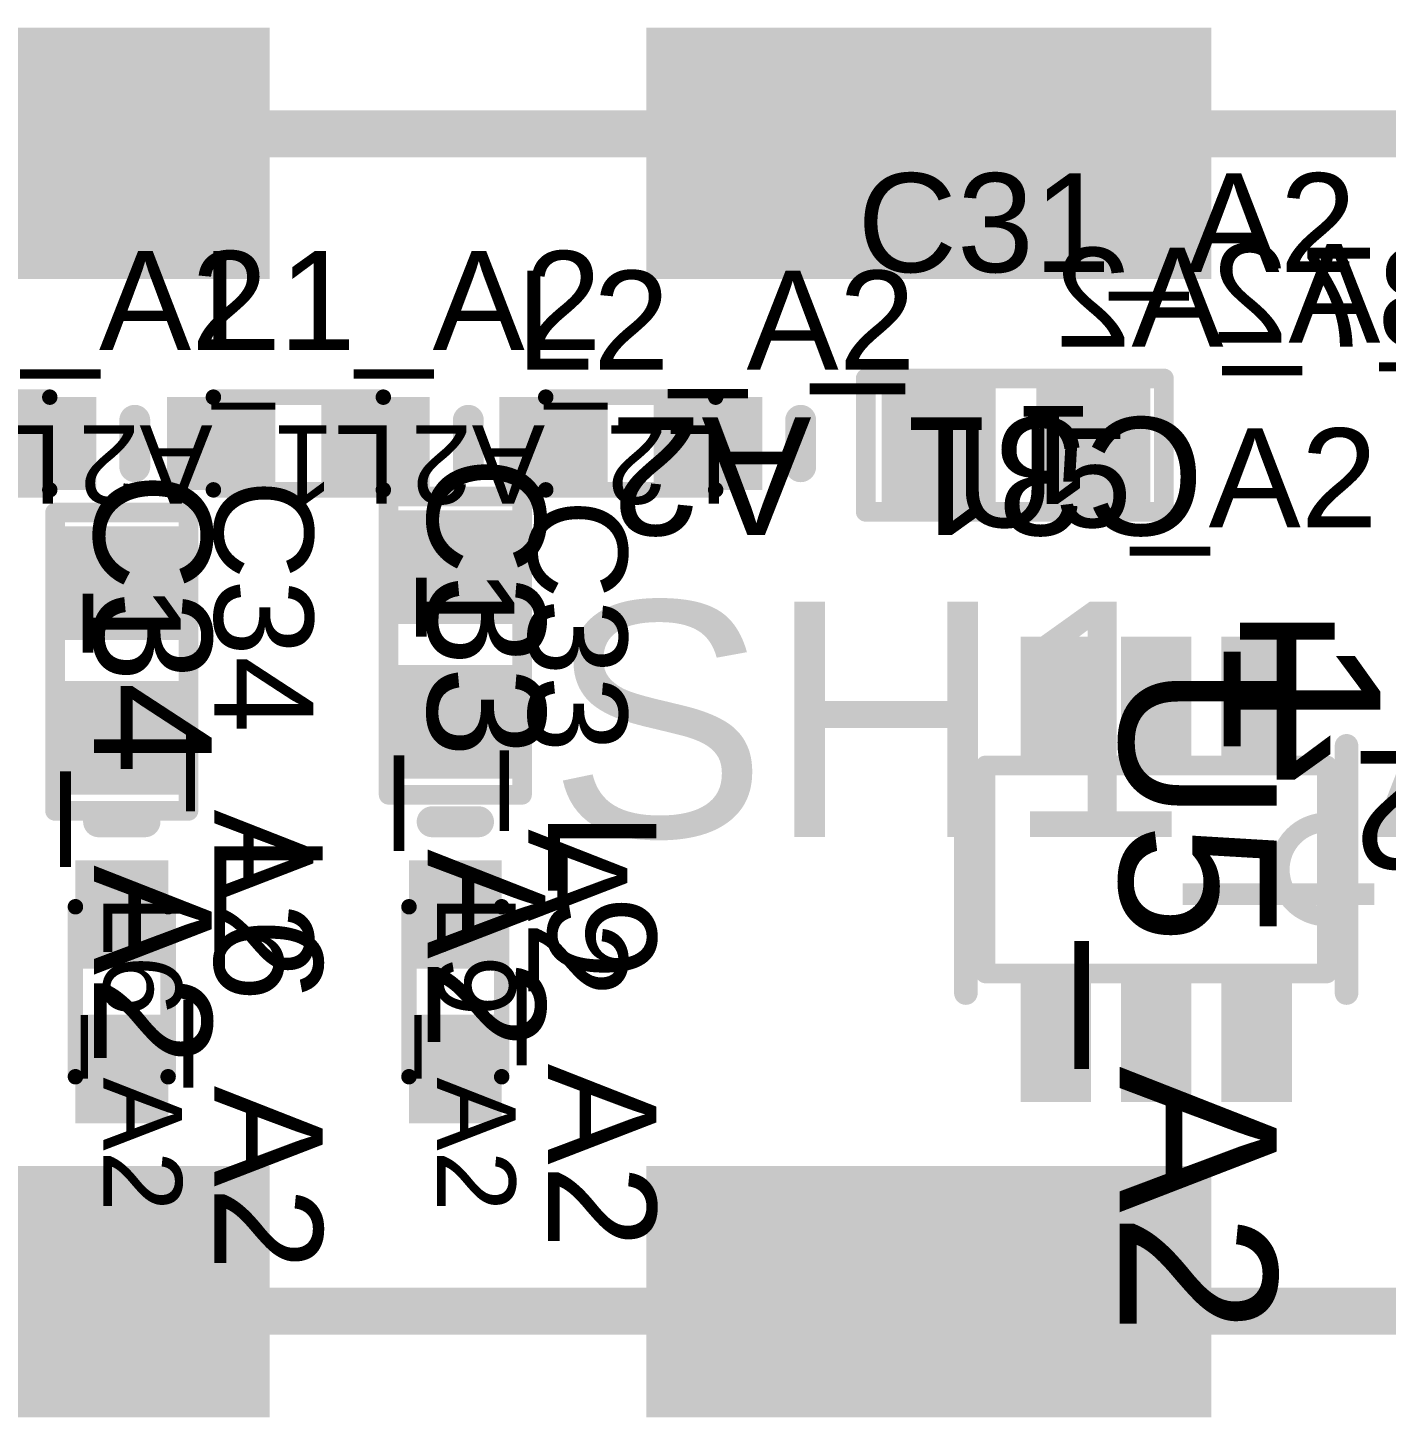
# Model space of a CAD drawing. Header units: inches. Extents: x -0.3 to 12.2, y -3.2 to 4.4.
# Drawn here: x 0.6379 to 0.984, y 2.558 to 2.912 of the extents above; entities that cross this region are included whole.
import ezdxf

# ---------------------------------------------------------------- set-up
doc = ezdxf.new("R2010")
doc.units = ezdxf.units.IN
doc.header["$MEASUREMENT"] = 0
for name, color, linetype in [('Board Layer Stack Bottom Overlay', 54, 'Continuous'), ('FAB', 56, 'Continuous'), ('Top Assembly', 6, 'Continuous'), ('Top Overlay', 2, 'Continuous'), ('Top Paste', 8, 'Continuous'), ('Top Solder', 216, 'Continuous'), ('TOP_L1', 1, 'Continuous')]:
    doc.layers.add(name, color=color, linetype=linetype)
doc.styles.add('Arial', font='', dxfattribs={"height": 0.2})
doc.styles.get('Arial').set_extended_font_data('Arial')

# ---------------------------------------------------------------- blocks, each defined once
blk = doc.blocks.new('RF_S__23')
at = {"layer": 'Top Paste'}
for points in [[(-0.17, 0.175), (-0.17, 0.115), (-0.31, 0.115), (-0.31, 0.175)], [(0.07, 0.175), (0.07, 0.115), (-0.07, 0.115), (-0.07, 0.175)], [(-0.31, -0.175), (-0.31, -0.115), (-0.17, -0.115), (-0.17, -0.175)], [(-0.07, -0.175), (-0.07, -0.115), (0.07, -0.115), (0.07, -0.175)]]:
    blk.add_hatch(color=8, dxfattribs=at).paths.add_polyline_path(points)
at = {"layer": 'Top Solder'}
for points in [[(-0.168, 0.177), (-0.168, 0.113), (-0.312, 0.113), (-0.312, 0.177)], [(0.072, 0.177), (0.072, 0.113), (-0.072, 0.113), (-0.072, 0.177)], [(-0.312, -0.177), (-0.312, -0.113), (-0.168, -0.113), (-0.168, -0.177)], [(-0.072, -0.177), (-0.072, -0.113), (0.072, -0.113), (0.072, -0.177)]]:
    blk.add_hatch(color=216, dxfattribs=at).paths.add_polyline_path(points)
at = {"layer": 'TOP_L1'}
for points in [[(-0.17, 0.175), (-0.17, 0.115), (-0.31, 0.115), (-0.31, 0.175)], [(0.07, 0.175), (0.07, 0.115), (-0.07, 0.115), (-0.07, 0.175)], [(-0.31, -0.175), (-0.31, -0.115), (-0.17, -0.115), (-0.17, -0.175)], [(-0.07, -0.175), (-0.07, -0.115), (0.07, -0.115), (0.07, -0.175)]]:
    blk.add_hatch(color=1, dxfattribs=at).paths.add_polyline_path(points)
at = {"layer": 'Top Assembly'}
for points in [[(-0.5, 0.15, 0.012, 0.012, 0), (0.5, 0.15, 0.012, 0.012, 0)], [(-0.5, -0.15, 0.012, 0.012, 0), (0.5, -0.15, 0.012, 0.012, 0)]]:
    blk.add_lwpolyline(points, format="xyseb", dxfattribs=at)
at = {"layer": 'Top Assembly', "style": 'Arial'}
blk.add_text('SH1_A2', height=0.06, rotation=360, dxfattribs=at).set_placement((-0.09707, -0.02918))
blk = doc.blocks.new('0402_A_191')
at = {"layer": 'Top Paste'}
for points in [[(-0.0315, -0.00984), (-0.0315, 0.00984), (-0.00787, 0.00984), (-0.00787, -0.00984)], [(0.00787, -0.00984), (0.00787, 0.00984), (0.0315, 0.00984), (0.0315, -0.00984)]]:
    blk.add_hatch(color=8, dxfattribs=at).paths.add_polyline_path(points)
at = {"layer": 'Top Solder'}
for points in [[(-0.0335, -0.01184), (-0.0335, 0.01184), (-0.00587, 0.01184), (-0.00587, -0.01184)], [(0.00587, -0.01184), (0.00587, 0.01184), (0.0335, 0.01184), (0.0335, -0.01184)]]:
    blk.add_hatch(color=216, dxfattribs=at).paths.add_polyline_path(points)
at = {"layer": 'TOP_L1'}
for points in [[(-0.0315, -0.00984), (-0.0315, 0.00984), (-0.00787, 0.00984), (-0.00787, -0.00984)], [(0.00787, -0.00984), (0.00787, 0.00984), (0.0315, 0.00984), (0.0315, -0.00984)]]:
    blk.add_hatch(color=1, dxfattribs=at).paths.add_polyline_path(points)
at = {"layer": 'Top Assembly'}
for points in [[(0.02165, 0.01181, 0.00394, 0.00394, 0), (-0.02165, 0.01181, 0.00394, 0.00394, 0)], [(-0.02165, -0.01181, 0.00394, 0.00394, 0), (-0.02165, 0.01181, 0.00394, 0.00394, 0)], [(0.02165, -0.01181, 0.00394, 0.00394, 0), (0.02165, 0.01181, 0.00394, 0.00394, 0)], [(0.02165, -0.01181, 0.00394, 0.00394, 0), (-0.02165, -0.01181, 0.00394, 0.00394, 0)]]:
    blk.add_lwpolyline(points, format="xyseb", dxfattribs=at)
for points in [[(-0.02264, 0.01181, 0.00197, 0.00197, 1), (-0.02067, 0.01181, 0.00197, 0.00197, 1)], [(-0.02264, 0.01181, 0.00197, 0.00197, 1), (-0.02067, 0.01181, 0.00197, 0.00197, 1)], [(0.02067, 0.01181, 0.00197, 0.00197, 1), (0.02264, 0.01181, 0.00197, 0.00197, 1)], [(0.02067, 0.01181, 0.00197, 0.00197, 1), (0.02264, 0.01181, 0.00197, 0.00197, 1)], [(-0.02264, -0.01181, 0.00197, 0.00197, 1), (-0.02067, -0.01181, 0.00197, 0.00197, 1)], [(-0.02264, -0.01181, 0.00197, 0.00197, 1), (-0.02067, -0.01181, 0.00197, 0.00197, 1)], [(0.02067, -0.01181, 0.00197, 0.00197, 1), (0.02264, -0.01181, 0.00197, 0.00197, 1)], [(0.02067, -0.01181, 0.00197, 0.00197, 1), (0.02264, -0.01181, 0.00197, 0.00197, 1)]]:
    blk.add_lwpolyline(points, format="xyseb", close=True, dxfattribs=at)
at = {"layer": 'Top Overlay'}
blk.add_lwpolyline([(-0.04331, -0.00591, 0.00787, 0.00787, 0), (-0.04331, 0.00591, 0.00787, 0.00787, 0)], format="xyseb", dxfattribs=at)
for points in [[(-0.04528, 0.00591, 0.00394, 0.00394, 1), (-0.04134, 0.00591, 0.00394, 0.00394, 1)], [(-0.04528, -0.00591, 0.00394, 0.00394, 1), (-0.04134, -0.00591, 0.00394, 0.00394, 1)]]:
    blk.add_lwpolyline(points, format="xyseb", close=True, dxfattribs=at)
at = {"layer": 'Top Assembly', "style": 'Arial'}
blk.add_text('L6_A2', height=0.02, dxfattribs=at).set_placement((-0.02476, -0.00466))
blk = doc.blocks.new('0402_A_195')
at = {"layer": 'Top Paste'}
for points in [[(-0.0315, -0.00984), (-0.0315, 0.00984), (-0.00787, 0.00984), (-0.00787, -0.00984)], [(0.00787, -0.00984), (0.00787, 0.00984), (0.0315, 0.00984), (0.0315, -0.00984)]]:
    blk.add_hatch(color=8, dxfattribs=at).paths.add_polyline_path(points)
at = {"layer": 'Top Solder'}
for points in [[(-0.0335, -0.01184), (-0.0335, 0.01184), (-0.00587, 0.01184), (-0.00587, -0.01184)], [(0.00587, -0.01184), (0.00587, 0.01184), (0.0335, 0.01184), (0.0335, -0.01184)]]:
    blk.add_hatch(color=216, dxfattribs=at).paths.add_polyline_path(points)
at = {"layer": 'TOP_L1'}
for points in [[(-0.0315, -0.00984), (-0.0315, 0.00984), (-0.00787, 0.00984), (-0.00787, -0.00984)], [(0.00787, -0.00984), (0.00787, 0.00984), (0.0315, 0.00984), (0.0315, -0.00984)]]:
    blk.add_hatch(color=1, dxfattribs=at).paths.add_polyline_path(points)
at = {"layer": 'Top Assembly'}
for points in [[(0.02165, 0.01181, 0.00394, 0.00394, 0), (-0.02165, 0.01181, 0.00394, 0.00394, 0)], [(-0.02165, -0.01181, 0.00394, 0.00394, 0), (-0.02165, 0.01181, 0.00394, 0.00394, 0)], [(0.02165, -0.01181, 0.00394, 0.00394, 0), (0.02165, 0.01181, 0.00394, 0.00394, 0)], [(0.02165, -0.01181, 0.00394, 0.00394, 0), (-0.02165, -0.01181, 0.00394, 0.00394, 0)]]:
    blk.add_lwpolyline(points, format="xyseb", dxfattribs=at)
for points in [[(-0.02264, 0.01181, 0.00197, 0.00197, 1), (-0.02067, 0.01181, 0.00197, 0.00197, 1)], [(-0.02264, 0.01181, 0.00197, 0.00197, 1), (-0.02067, 0.01181, 0.00197, 0.00197, 1)], [(0.02067, 0.01181, 0.00197, 0.00197, 1), (0.02264, 0.01181, 0.00197, 0.00197, 1)], [(0.02067, 0.01181, 0.00197, 0.00197, 1), (0.02264, 0.01181, 0.00197, 0.00197, 1)], [(-0.02264, -0.01181, 0.00197, 0.00197, 1), (-0.02067, -0.01181, 0.00197, 0.00197, 1)], [(-0.02264, -0.01181, 0.00197, 0.00197, 1), (-0.02067, -0.01181, 0.00197, 0.00197, 1)], [(0.02067, -0.01181, 0.00197, 0.00197, 1), (0.02264, -0.01181, 0.00197, 0.00197, 1)], [(0.02067, -0.01181, 0.00197, 0.00197, 1), (0.02264, -0.01181, 0.00197, 0.00197, 1)]]:
    blk.add_lwpolyline(points, format="xyseb", close=True, dxfattribs=at)
at = {"layer": 'Top Overlay'}
blk.add_lwpolyline([(-0.04331, -0.00591, 0.00787, 0.00787, 0), (-0.04331, 0.00591, 0.00787, 0.00787, 0)], format="xyseb", dxfattribs=at)
for points in [[(-0.04528, 0.00591, 0.00394, 0.00394, 1), (-0.04134, 0.00591, 0.00394, 0.00394, 1)], [(-0.04528, -0.00591, 0.00394, 0.00394, 1), (-0.04134, -0.00591, 0.00394, 0.00394, 1)]]:
    blk.add_lwpolyline(points, format="xyseb", close=True, dxfattribs=at)
at = {"layer": 'Top Assembly', "style": 'Arial'}
blk.add_text('L9_A2', height=0.02, dxfattribs=at).set_placement((-0.02476, -0.00466))
blk = doc.blocks.new('0402_A_216')
at = {"layer": 'Top Paste'}
for points in [[(-0.0315, -0.00984), (-0.0315, 0.00984), (-0.00787, 0.00984), (-0.00787, -0.00984)], [(0.00787, -0.00984), (0.00787, 0.00984), (0.0315, 0.00984), (0.0315, -0.00984)]]:
    blk.add_hatch(color=8, dxfattribs=at).paths.add_polyline_path(points)
at = {"layer": 'Top Solder'}
for points in [[(-0.0335, -0.01184), (-0.0335, 0.01184), (-0.00587, 0.01184), (-0.00587, -0.01184)], [(0.00587, -0.01184), (0.00587, 0.01184), (0.0335, 0.01184), (0.0335, -0.01184)]]:
    blk.add_hatch(color=216, dxfattribs=at).paths.add_polyline_path(points)
at = {"layer": 'TOP_L1'}
for points in [[(-0.0315, -0.00984), (-0.0315, 0.00984), (-0.00787, 0.00984), (-0.00787, -0.00984)], [(0.00787, -0.00984), (0.00787, 0.00984), (0.0315, 0.00984), (0.0315, -0.00984)]]:
    blk.add_hatch(color=1, dxfattribs=at).paths.add_polyline_path(points)
at = {"layer": 'Top Assembly'}
for points in [[(0.02165, 0.01181, 0.00394, 0.00394, 0), (-0.02165, 0.01181, 0.00394, 0.00394, 0)], [(-0.02165, 0.01181, 0.00394, 0.00394, 0), (-0.02165, -0.01181, 0.00394, 0.00394, 0)], [(0.02165, 0.01181, 0.00394, 0.00394, 0), (0.02165, -0.01181, 0.00394, 0.00394, 0)], [(0.02165, -0.01181, 0.00394, 0.00394, 0), (-0.02165, -0.01181, 0.00394, 0.00394, 0)]]:
    blk.add_lwpolyline(points, format="xyseb", dxfattribs=at)
for points in [[(-0.02264, 0.01181, 0.00197, 0.00197, 1), (-0.02067, 0.01181, 0.00197, 0.00197, 1)], [(-0.02264, 0.01181, 0.00197, 0.00197, 1), (-0.02067, 0.01181, 0.00197, 0.00197, 1)], [(0.02067, 0.01181, 0.00197, 0.00197, 1), (0.02264, 0.01181, 0.00197, 0.00197, 1)], [(0.02067, 0.01181, 0.00197, 0.00197, 1), (0.02264, 0.01181, 0.00197, 0.00197, 1)], [(-0.02264, -0.01181, 0.00197, 0.00197, 1), (-0.02067, -0.01181, 0.00197, 0.00197, 1)], [(-0.02264, -0.01181, 0.00197, 0.00197, 1), (-0.02067, -0.01181, 0.00197, 0.00197, 1)], [(0.02067, -0.01181, 0.00197, 0.00197, 1), (0.02264, -0.01181, 0.00197, 0.00197, 1)], [(0.02067, -0.01181, 0.00197, 0.00197, 1), (0.02264, -0.01181, 0.00197, 0.00197, 1)]]:
    blk.add_lwpolyline(points, format="xyseb", close=True, dxfattribs=at)
at = {"layer": 'Top Overlay'}
blk.add_lwpolyline([(-0.04331, 0.00591, 0.00787, 0.00787, 0), (-0.04331, -0.00591, 0.00787, 0.00787, 0)], format="xyseb", dxfattribs=at)
for points in [[(-0.04528, 0.00591, 0.00394, 0.00394, 1), (-0.04134, 0.00591, 0.00394, 0.00394, 1)], [(-0.04528, -0.00591, 0.00394, 0.00394, 1), (-0.04134, -0.00591, 0.00394, 0.00394, 1)]]:
    blk.add_lwpolyline(points, format="xyseb", close=True, dxfattribs=at)
at = {"layer": 'Top Assembly', "style": 'Arial'}
blk.add_text('L3_A2', height=0.02, dxfattribs=at).set_placement((-0.02476, -0.00466))
blk = doc.blocks.new('0402_A_219')
at = {"layer": 'Top Paste'}
for points in [[(-0.0315, -0.00984), (-0.0315, 0.00984), (-0.00787, 0.00984), (-0.00787, -0.00984)], [(0.00787, -0.00984), (0.00787, 0.00984), (0.0315, 0.00984), (0.0315, -0.00984)]]:
    blk.add_hatch(color=8, dxfattribs=at).paths.add_polyline_path(points)
at = {"layer": 'Top Solder'}
for points in [[(-0.0335, -0.01184), (-0.0335, 0.01184), (-0.00587, 0.01184), (-0.00587, -0.01184)], [(0.00587, -0.01184), (0.00587, 0.01184), (0.0335, 0.01184), (0.0335, -0.01184)]]:
    blk.add_hatch(color=216, dxfattribs=at).paths.add_polyline_path(points)
at = {"layer": 'TOP_L1'}
for points in [[(-0.0315, -0.00984), (-0.0315, 0.00984), (-0.00787, 0.00984), (-0.00787, -0.00984)], [(0.00787, -0.00984), (0.00787, 0.00984), (0.0315, 0.00984), (0.0315, -0.00984)]]:
    blk.add_hatch(color=1, dxfattribs=at).paths.add_polyline_path(points)
at = {"layer": 'Top Assembly'}
for points in [[(0.02165, 0.01181, 0.00394, 0.00394, 0), (-0.02165, 0.01181, 0.00394, 0.00394, 0)], [(-0.02165, 0.01181, 0.00394, 0.00394, 0), (-0.02165, -0.01181, 0.00394, 0.00394, 0)], [(0.02165, 0.01181, 0.00394, 0.00394, 0), (0.02165, -0.01181, 0.00394, 0.00394, 0)], [(0.02165, -0.01181, 0.00394, 0.00394, 0), (-0.02165, -0.01181, 0.00394, 0.00394, 0)]]:
    blk.add_lwpolyline(points, format="xyseb", dxfattribs=at)
for points in [[(-0.02264, 0.01181, 0.00197, 0.00197, 1), (-0.02067, 0.01181, 0.00197, 0.00197, 1)], [(-0.02264, 0.01181, 0.00197, 0.00197, 1), (-0.02067, 0.01181, 0.00197, 0.00197, 1)], [(0.02067, 0.01181, 0.00197, 0.00197, 1), (0.02264, 0.01181, 0.00197, 0.00197, 1)], [(0.02067, 0.01181, 0.00197, 0.00197, 1), (0.02264, 0.01181, 0.00197, 0.00197, 1)], [(-0.02264, -0.01181, 0.00197, 0.00197, 1), (-0.02067, -0.01181, 0.00197, 0.00197, 1)], [(-0.02264, -0.01181, 0.00197, 0.00197, 1), (-0.02067, -0.01181, 0.00197, 0.00197, 1)], [(0.02067, -0.01181, 0.00197, 0.00197, 1), (0.02264, -0.01181, 0.00197, 0.00197, 1)], [(0.02067, -0.01181, 0.00197, 0.00197, 1), (0.02264, -0.01181, 0.00197, 0.00197, 1)]]:
    blk.add_lwpolyline(points, format="xyseb", close=True, dxfattribs=at)
at = {"layer": 'Top Overlay'}
blk.add_lwpolyline([(-0.04331, 0.00591, 0.00787, 0.00787, 0), (-0.04331, -0.00591, 0.00787, 0.00787, 0)], format="xyseb", dxfattribs=at)
for points in [[(-0.04528, 0.00591, 0.00394, 0.00394, 1), (-0.04134, 0.00591, 0.00394, 0.00394, 1)], [(-0.04528, -0.00591, 0.00394, 0.00394, 1), (-0.04134, -0.00591, 0.00394, 0.00394, 1)]]:
    blk.add_lwpolyline(points, format="xyseb", close=True, dxfattribs=at)
at = {"layer": 'Top Assembly', "style": 'Arial'}
blk.add_text('L2_A2', height=0.02, dxfattribs=at).set_placement((-0.02476, -0.00465))
blk = doc.blocks.new('0402_A_222')
at = {"layer": 'Top Paste'}
for points in [[(-0.0315, -0.00984), (-0.0315, 0.00984), (-0.00787, 0.00984), (-0.00787, -0.00984)], [(0.00787, -0.00984), (0.00787, 0.00984), (0.0315, 0.00984), (0.0315, -0.00984)]]:
    blk.add_hatch(color=8, dxfattribs=at).paths.add_polyline_path(points)
at = {"layer": 'Top Solder'}
for points in [[(-0.0335, -0.01184), (-0.0335, 0.01184), (-0.00587, 0.01184), (-0.00587, -0.01184)], [(0.00587, -0.01184), (0.00587, 0.01184), (0.0335, 0.01184), (0.0335, -0.01184)]]:
    blk.add_hatch(color=216, dxfattribs=at).paths.add_polyline_path(points)
at = {"layer": 'TOP_L1'}
for points in [[(-0.0315, -0.00984), (-0.0315, 0.00984), (-0.00787, 0.00984), (-0.00787, -0.00984)], [(0.00787, -0.00984), (0.00787, 0.00984), (0.0315, 0.00984), (0.0315, -0.00984)]]:
    blk.add_hatch(color=1, dxfattribs=at).paths.add_polyline_path(points)
at = {"layer": 'Top Assembly'}
for points in [[(0.02165, 0.01181, 0.00394, 0.00394, 0), (-0.02165, 0.01181, 0.00394, 0.00394, 0)], [(-0.02165, 0.01181, 0.00394, 0.00394, 0), (-0.02165, -0.01181, 0.00394, 0.00394, 0)], [(0.02165, 0.01181, 0.00394, 0.00394, 0), (0.02165, -0.01181, 0.00394, 0.00394, 0)], [(0.02165, -0.01181, 0.00394, 0.00394, 0), (-0.02165, -0.01181, 0.00394, 0.00394, 0)]]:
    blk.add_lwpolyline(points, format="xyseb", dxfattribs=at)
for points in [[(-0.02264, 0.01181, 0.00197, 0.00197, 1), (-0.02067, 0.01181, 0.00197, 0.00197, 1)], [(-0.02264, 0.01181, 0.00197, 0.00197, 1), (-0.02067, 0.01181, 0.00197, 0.00197, 1)], [(0.02067, 0.01181, 0.00197, 0.00197, 1), (0.02264, 0.01181, 0.00197, 0.00197, 1)], [(0.02067, 0.01181, 0.00197, 0.00197, 1), (0.02264, 0.01181, 0.00197, 0.00197, 1)], [(-0.02264, -0.01181, 0.00197, 0.00197, 1), (-0.02067, -0.01181, 0.00197, 0.00197, 1)], [(-0.02264, -0.01181, 0.00197, 0.00197, 1), (-0.02067, -0.01181, 0.00197, 0.00197, 1)], [(0.02067, -0.01181, 0.00197, 0.00197, 1), (0.02264, -0.01181, 0.00197, 0.00197, 1)], [(0.02067, -0.01181, 0.00197, 0.00197, 1), (0.02264, -0.01181, 0.00197, 0.00197, 1)]]:
    blk.add_lwpolyline(points, format="xyseb", close=True, dxfattribs=at)
at = {"layer": 'Top Overlay'}
blk.add_lwpolyline([(-0.04331, 0.00591, 0.00787, 0.00787, 0), (-0.04331, -0.00591, 0.00787, 0.00787, 0)], format="xyseb", dxfattribs=at)
for points in [[(-0.04528, 0.00591, 0.00394, 0.00394, 1), (-0.04134, 0.00591, 0.00394, 0.00394, 1)], [(-0.04528, -0.00591, 0.00394, 0.00394, 1), (-0.04134, -0.00591, 0.00394, 0.00394, 1)]]:
    blk.add_lwpolyline(points, format="xyseb", close=True, dxfattribs=at)
at = {"layer": 'Top Assembly', "style": 'Arial'}
blk.add_text('L1_A2', height=0.02, dxfattribs=at).set_placement((-0.02476, -0.00466))
blk = doc.blocks.new('SOT_2815_115_NXP_225')
at = {"layer": 'Top Paste'}
for points in [[(-0.05728, 0.03257), (-0.0265, 0.03257), (-0.0265, 0.01861), (-0.05728, 0.01861)], [(0.0265, 0.03257), (0.05728, 0.03257), (0.05728, 0.01861), (0.0265, 0.01861)], [(-0.05728, 0.00698), (-0.0265, 0.00698), (-0.0265, -0.00698), (-0.05728, -0.00698)], [(0.0265, 0.00698), (0.05728, 0.00698), (0.05728, -0.00698), (0.0265, -0.00698)], [(-0.05728, -0.01861), (-0.0265, -0.01861), (-0.0265, -0.03257), (-0.05728, -0.03257)], [(0.0265, -0.01861), (0.05728, -0.01861), (0.05728, -0.03257), (0.0265, -0.03257)]]:
    blk.add_hatch(color=8, dxfattribs=at).paths.add_polyline_path(points)
at = {"layer": 'Top Solder'}
for points in [[(-0.05928, 0.03457), (-0.0245, 0.03457), (-0.0245, 0.01661), (-0.05928, 0.01661)], [(0.0245, 0.03457), (0.05928, 0.03457), (0.05928, 0.01661), (0.0245, 0.01661)], [(-0.05928, 0.00898), (-0.0245, 0.00898), (-0.0245, -0.00898), (-0.05928, -0.00898)], [(0.0245, 0.00898), (0.05928, 0.00898), (0.05928, -0.00898), (0.0245, -0.00898)], [(-0.05928, -0.01661), (-0.0245, -0.01661), (-0.0245, -0.03457), (-0.05928, -0.03457)], [(0.0245, -0.01661), (0.05928, -0.01661), (0.05928, -0.03457), (0.0245, -0.03457)]]:
    blk.add_hatch(color=216, dxfattribs=at).paths.add_polyline_path(points)
at = {"layer": 'TOP_L1'}
for points in [[(-0.05728, 0.03257), (-0.0265, 0.03257), (-0.0265, 0.01861), (-0.05728, 0.01861)], [(0.0265, 0.03257), (0.05728, 0.03257), (0.05728, 0.01861), (0.0265, 0.01861)], [(-0.05728, 0.00698), (-0.0265, 0.00698), (-0.0265, -0.00698), (-0.05728, -0.00698)], [(0.0265, 0.00698), (0.05728, 0.00698), (0.05728, -0.00698), (0.0265, -0.00698)], [(-0.05728, -0.01861), (-0.0265, -0.01861), (-0.0265, -0.03257), (-0.05728, -0.03257)], [(0.0265, -0.01861), (0.05728, -0.01861), (0.05728, -0.03257), (0.0265, -0.03257)]]:
    blk.add_hatch(color=1, dxfattribs=at).paths.add_polyline_path(points)
at = {"layer": 'Top Assembly'}
for points in [[(0.0265, 0.0435, 0.005, 0.005, 0), (-0.0265, 0.0435, 0.005, 0.005, 0)], [(-0.0265, -0.0435, 0.005, 0.005, 0), (-0.0265, 0.0435, 0.005, 0.005, 0)], [(0.012, 0.0435, 0.005, 0.005, -1), (-0.012, 0.0435, 0.005, 0.005, 0)], [(0.0265, -0.0435, 0.005, 0.005, 0), (0.0265, 0.0435, 0.005, 0.005, 0)], [(-0.0265, 0.03159, 0.005, 0.005, 0), (-0.0435, 0.03159, 0.005, 0.005, 0)], [(-0.0435, 0.01959, 0.005, 0.005, 0), (-0.0435, 0.03159, 0.005, 0.005, 0)], [(-0.0265, 0.01959, 0.005, 0.005, 0), (-0.0265, 0.03159, 0.005, 0.005, 0)], [(0.0265, 0.01959, 0.005, 0.005, 0), (0.0265, 0.03159, 0.005, 0.005, 0)], [(0.0435, 0.03159, 0.005, 0.005, 0), (0.0265, 0.03159, 0.005, 0.005, 0)], [(0.0435, 0.01959, 0.005, 0.005, 0), (0.0435, 0.03159, 0.005, 0.005, 0)], [(-0.0265, 0.01959, 0.005, 0.005, 0), (-0.0435, 0.01959, 0.005, 0.005, 0)], [(0.0435, 0.01959, 0.005, 0.005, 0), (0.0265, 0.01959, 0.005, 0.005, 0)], [(-0.0265, 0.006, 0.005, 0.005, 0), (-0.0435, 0.006, 0.005, 0.005, 0)], [(-0.0435, -0.006, 0.005, 0.005, 0), (-0.0435, 0.006, 0.005, 0.005, 0)], [(-0.0265, -0.006, 0.005, 0.005, 0), (-0.0265, 0.006, 0.005, 0.005, 0)], [(0.0265, -0.006, 0.005, 0.005, 0), (0.0265, 0.006, 0.005, 0.005, 0)], [(0.0435, 0.006, 0.005, 0.005, 0), (0.0265, 0.006, 0.005, 0.005, 0)], [(0.0435, -0.006, 0.005, 0.005, 0), (0.0435, 0.006, 0.005, 0.005, 0)], [(-0.0265, -0.006, 0.005, 0.005, 0), (-0.0435, -0.006, 0.005, 0.005, 0)], [(0.0435, -0.006, 0.005, 0.005, 0), (0.0265, -0.006, 0.005, 0.005, 0)], [(-0.0265, -0.01959, 0.005, 0.005, 0), (-0.0435, -0.01959, 0.005, 0.005, 0)], [(-0.0435, -0.03159, 0.005, 0.005, 0), (-0.0435, -0.01959, 0.005, 0.005, 0)], [(-0.0265, -0.03159, 0.005, 0.005, 0), (-0.0265, -0.01959, 0.005, 0.005, 0)], [(0.0265, -0.03159, 0.005, 0.005, 0), (0.0265, -0.01959, 0.005, 0.005, 0)], [(0.0435, -0.01959, 0.005, 0.005, 0), (0.0265, -0.01959, 0.005, 0.005, 0)], [(0.0435, -0.03159, 0.005, 0.005, 0), (0.0435, -0.01959, 0.005, 0.005, 0)], [(-0.0265, -0.03159, 0.005, 0.005, 0), (-0.0435, -0.03159, 0.005, 0.005, 0)], [(0.0435, -0.03159, 0.005, 0.005, 0), (0.0265, -0.03159, 0.005, 0.005, 0)], [(0.0265, -0.0435, 0.005, 0.005, 0), (-0.0265, -0.0435, 0.005, 0.005, 0)]]:
    blk.add_lwpolyline(points, format="xyseb", dxfattribs=at)
for points in [[(-0.02775, 0.0435, 0.0025, 0.0025, 1), (-0.02525, 0.0435, 0.0025, 0.0025, 1)], [(-0.02775, 0.0435, 0.0025, 0.0025, 1), (-0.02525, 0.0435, 0.0025, 0.0025, 1)], [(-0.01325, 0.0435, 0.0025, 0.0025, 1), (-0.01075, 0.0435, 0.0025, 0.0025, 1)], [(0.01075, 0.0435, 0.0025, 0.0025, 1), (0.01325, 0.0435, 0.0025, 0.0025, 1)], [(0.02525, 0.0435, 0.0025, 0.0025, 1), (0.02775, 0.0435, 0.0025, 0.0025, 1)], [(0.02525, 0.0435, 0.0025, 0.0025, 1), (0.02775, 0.0435, 0.0025, 0.0025, 1)], [(-0.04475, 0.03159, 0.0025, 0.0025, 1), (-0.04225, 0.03159, 0.0025, 0.0025, 1)], [(-0.04475, 0.03159, 0.0025, 0.0025, 1), (-0.04225, 0.03159, 0.0025, 0.0025, 1)], [(-0.02775, 0.03159, 0.0025, 0.0025, 1), (-0.02525, 0.03159, 0.0025, 0.0025, 1)], [(-0.02775, 0.03159, 0.0025, 0.0025, 1), (-0.02525, 0.03159, 0.0025, 0.0025, 1)], [(0.02525, 0.03159, 0.0025, 0.0025, 1), (0.02775, 0.03159, 0.0025, 0.0025, 1)], [(0.02525, 0.03159, 0.0025, 0.0025, 1), (0.02775, 0.03159, 0.0025, 0.0025, 1)], [(0.04225, 0.03159, 0.0025, 0.0025, 1), (0.04475, 0.03159, 0.0025, 0.0025, 1)], [(0.04225, 0.03159, 0.0025, 0.0025, 1), (0.04475, 0.03159, 0.0025, 0.0025, 1)], [(-0.04475, 0.01959, 0.0025, 0.0025, 1), (-0.04225, 0.01959, 0.0025, 0.0025, 1)], [(-0.04475, 0.01959, 0.0025, 0.0025, 1), (-0.04225, 0.01959, 0.0025, 0.0025, 1)], [(-0.02775, 0.01959, 0.0025, 0.0025, 1), (-0.02525, 0.01959, 0.0025, 0.0025, 1)], [(-0.02775, 0.01959, 0.0025, 0.0025, 1), (-0.02525, 0.01959, 0.0025, 0.0025, 1)], [(0.02525, 0.01959, 0.0025, 0.0025, 1), (0.02775, 0.01959, 0.0025, 0.0025, 1)], [(0.02525, 0.01959, 0.0025, 0.0025, 1), (0.02775, 0.01959, 0.0025, 0.0025, 1)], [(0.04225, 0.01959, 0.0025, 0.0025, 1), (0.04475, 0.01959, 0.0025, 0.0025, 1)], [(0.04225, 0.01959, 0.0025, 0.0025, 1), (0.04475, 0.01959, 0.0025, 0.0025, 1)], [(-0.04475, 0.006, 0.0025, 0.0025, 1), (-0.04225, 0.006, 0.0025, 0.0025, 1)], [(-0.04475, 0.006, 0.0025, 0.0025, 1), (-0.04225, 0.006, 0.0025, 0.0025, 1)], [(-0.02775, 0.006, 0.0025, 0.0025, 1), (-0.02525, 0.006, 0.0025, 0.0025, 1)], [(-0.02775, 0.006, 0.0025, 0.0025, 1), (-0.02525, 0.006, 0.0025, 0.0025, 1)], [(0.02525, 0.006, 0.0025, 0.0025, 1), (0.02775, 0.006, 0.0025, 0.0025, 1)], [(0.02525, 0.006, 0.0025, 0.0025, 1), (0.02775, 0.006, 0.0025, 0.0025, 1)], [(0.04225, 0.006, 0.0025, 0.0025, 1), (0.04475, 0.006, 0.0025, 0.0025, 1)], [(0.04225, 0.006, 0.0025, 0.0025, 1), (0.04475, 0.006, 0.0025, 0.0025, 1)], [(-0.04475, -0.006, 0.0025, 0.0025, 1), (-0.04225, -0.006, 0.0025, 0.0025, 1)], [(-0.04475, -0.006, 0.0025, 0.0025, 1), (-0.04225, -0.006, 0.0025, 0.0025, 1)], [(-0.02775, -0.006, 0.0025, 0.0025, 1), (-0.02525, -0.006, 0.0025, 0.0025, 1)], [(-0.02775, -0.006, 0.0025, 0.0025, 1), (-0.02525, -0.006, 0.0025, 0.0025, 1)], [(0.02525, -0.006, 0.0025, 0.0025, 1), (0.02775, -0.006, 0.0025, 0.0025, 1)], [(0.02525, -0.006, 0.0025, 0.0025, 1), (0.02775, -0.006, 0.0025, 0.0025, 1)], [(0.04225, -0.006, 0.0025, 0.0025, 1), (0.04475, -0.006, 0.0025, 0.0025, 1)], [(0.04225, -0.006, 0.0025, 0.0025, 1), (0.04475, -0.006, 0.0025, 0.0025, 1)], [(-0.04475, -0.01959, 0.0025, 0.0025, 1), (-0.04225, -0.01959, 0.0025, 0.0025, 1)], [(-0.04475, -0.01959, 0.0025, 0.0025, 1), (-0.04225, -0.01959, 0.0025, 0.0025, 1)], [(-0.02775, -0.01959, 0.0025, 0.0025, 1), (-0.02525, -0.01959, 0.0025, 0.0025, 1)], [(-0.02775, -0.01959, 0.0025, 0.0025, 1), (-0.02525, -0.01959, 0.0025, 0.0025, 1)], [(0.02525, -0.01959, 0.0025, 0.0025, 1), (0.02775, -0.01959, 0.0025, 0.0025, 1)], [(0.02525, -0.01959, 0.0025, 0.0025, 1), (0.02775, -0.01959, 0.0025, 0.0025, 1)], [(0.04225, -0.01959, 0.0025, 0.0025, 1), (0.04475, -0.01959, 0.0025, 0.0025, 1)], [(0.04225, -0.01959, 0.0025, 0.0025, 1), (0.04475, -0.01959, 0.0025, 0.0025, 1)], [(-0.04475, -0.03159, 0.0025, 0.0025, 1), (-0.04225, -0.03159, 0.0025, 0.0025, 1)], [(-0.04475, -0.03159, 0.0025, 0.0025, 1), (-0.04225, -0.03159, 0.0025, 0.0025, 1)], [(-0.02775, -0.03159, 0.0025, 0.0025, 1), (-0.02525, -0.03159, 0.0025, 0.0025, 1)], [(-0.02775, -0.03159, 0.0025, 0.0025, 1), (-0.02525, -0.03159, 0.0025, 0.0025, 1)], [(0.02525, -0.03159, 0.0025, 0.0025, 1), (0.02775, -0.03159, 0.0025, 0.0025, 1)], [(0.02525, -0.03159, 0.0025, 0.0025, 1), (0.02775, -0.03159, 0.0025, 0.0025, 1)], [(0.04225, -0.03159, 0.0025, 0.0025, 1), (0.04475, -0.03159, 0.0025, 0.0025, 1)], [(0.04225, -0.03159, 0.0025, 0.0025, 1), (0.04475, -0.03159, 0.0025, 0.0025, 1)], [(-0.02775, -0.0435, 0.0025, 0.0025, 1), (-0.02525, -0.0435, 0.0025, 0.0025, 1)], [(-0.02775, -0.0435, 0.0025, 0.0025, 1), (-0.02525, -0.0435, 0.0025, 0.0025, 1)], [(0.02525, -0.0435, 0.0025, 0.0025, 1), (0.02775, -0.0435, 0.0025, 0.0025, 1)], [(0.02525, -0.0435, 0.0025, 0.0025, 1), (0.02775, -0.0435, 0.0025, 0.0025, 1)]]:
    blk.add_lwpolyline(points, format="xyseb", close=True, dxfattribs=at)
at = {"layer": 'Top Overlay'}
for points in [[(0.0315, 0.0485, 0.006, 0.006, 0), (-0.0315, 0.0485, 0.006, 0.006, 0)], [(0.0315, -0.0485, 0.006, 0.006, 0), (-0.0315, -0.0485, 0.006, 0.006, 0)]]:
    blk.add_lwpolyline(points, format="xyseb", dxfattribs=at)
for points in [[(-0.033, 0.0485, 0.003, 0.003, 1), (-0.03, 0.0485, 0.003, 0.003, 1)], [(0.03, 0.0485, 0.003, 0.003, 1), (0.033, 0.0485, 0.003, 0.003, 1)], [(-0.033, -0.0485, 0.003, 0.003, 1), (-0.03, -0.0485, 0.003, 0.003, 1)], [(0.03, -0.0485, 0.003, 0.003, 1), (0.033, -0.0485, 0.003, 0.003, 1)]]:
    blk.add_lwpolyline(points, format="xyseb", close=True, dxfattribs=at)
at = {"layer": 'Top Assembly', "style": 'Arial'}
for s, p in [('1', (-0.05972, 0.01715)), ('U5_A2', (-0.05232, -0.0093))]:
    blk.add_text(s, height=0.04, dxfattribs=at).set_placement(p)
at = {"layer": 'Top Overlay', "style": 'Arial'}
blk.add_text('1', height=0.04, rotation=-90, dxfattribs=at).set_placement((-0.06285, 0.04972))
blk = doc.blocks.new('C0402_242')
at = {"layer": 'Top Paste'}
for points in [[(-0.031, -0.0125), (-0.031, 0.0125), (-0.006, 0.0125), (-0.006, -0.0125)], [(0.0084, -0.0125), (0.0084, 0.0125), (0.0334, 0.0125), (0.0334, -0.0125)]]:
    blk.add_hatch(color=8, dxfattribs=at).paths.add_polyline_path(points)
at = {"layer": 'Top Solder'}
for points in [[(-0.033, -0.0145), (-0.033, 0.0145), (-0.004, 0.0145), (-0.004, -0.0145)], [(0.0064, -0.0145), (0.0064, 0.0145), (0.0354, 0.0145), (0.0354, -0.0145)]]:
    blk.add_hatch(color=216, dxfattribs=at).paths.add_polyline_path(points)
at = {"layer": 'TOP_L1'}
for points in [[(-0.031, -0.0125), (-0.031, 0.0125), (-0.006, 0.0125), (-0.006, -0.0125)], [(0.0084, -0.0125), (0.0084, 0.0125), (0.0334, 0.0125), (0.0334, -0.0125)]]:
    blk.add_hatch(color=1, dxfattribs=at).paths.add_polyline_path(points)
at = {"layer": 'Top Assembly'}
for points in [[(-0.0365, -0.017, 0.005, 0.005, 0), (-0.0365, 0.017, 0.005, 0.005, 0)], [(0.0395, 0.017, 0.005, 0.005, 0), (-0.0365, 0.017, 0.005, 0.005, 0)], [(0.0395, -0.017, 0.005, 0.005, 0), (0.0395, 0.017, 0.005, 0.005, 0)], [(0.0395, -0.017, 0.005, 0.005, 0), (-0.0365, -0.017, 0.005, 0.005, 0)]]:
    blk.add_lwpolyline(points, format="xyseb", dxfattribs=at)
for points in [[(-0.03775, 0.017, 0.0025, 0.0025, 1), (-0.03525, 0.017, 0.0025, 0.0025, 1)], [(-0.03775, 0.017, 0.0025, 0.0025, 1), (-0.03525, 0.017, 0.0025, 0.0025, 1)], [(0.03825, 0.017, 0.0025, 0.0025, 1), (0.04075, 0.017, 0.0025, 0.0025, 1)], [(0.03825, 0.017, 0.0025, 0.0025, 1), (0.04075, 0.017, 0.0025, 0.0025, 1)], [(-0.03775, -0.017, 0.0025, 0.0025, 1), (-0.03525, -0.017, 0.0025, 0.0025, 1)], [(-0.03775, -0.017, 0.0025, 0.0025, 1), (-0.03525, -0.017, 0.0025, 0.0025, 1)], [(0.03825, -0.017, 0.0025, 0.0025, 1), (0.04075, -0.017, 0.0025, 0.0025, 1)], [(0.03825, -0.017, 0.0025, 0.0025, 1), (0.04075, -0.017, 0.0025, 0.0025, 1)]]:
    blk.add_lwpolyline(points, format="xyseb", close=True, dxfattribs=at)
at = {"layer": 'Top Overlay'}
for points in [[(0.0365, 0.017, 0.005, 0.005, 0), (-0.0365, 0.017, 0.005, 0.005, 0)], [(-0.0365, -0.017, 0.005, 0.005, 0), (-0.0365, 0.017, 0.005, 0.005, 0)], [(0.0395, 0.017, 0.005, 0.005, 0), (0.0365, 0.017, 0.005, 0.005, 0)], [(0.0395, -0.017, 0.005, 0.005, 0), (0.0395, 0.017, 0.005, 0.005, 0)], [(0.0395, -0.017, 0.005, 0.005, 0), (-0.0365, -0.017, 0.005, 0.005, 0)]]:
    blk.add_lwpolyline(points, format="xyseb", dxfattribs=at)
for points in [[(-0.03775, 0.017, 0.0025, 0.0025, 1), (-0.03525, 0.017, 0.0025, 0.0025, 1)], [(-0.03775, 0.017, 0.0025, 0.0025, 1), (-0.03525, 0.017, 0.0025, 0.0025, 1)], [(0.03525, 0.017, 0.0025, 0.0025, 1), (0.03775, 0.017, 0.0025, 0.0025, 1)], [(0.03525, 0.017, 0.0025, 0.0025, 1), (0.03775, 0.017, 0.0025, 0.0025, 1)], [(0.03825, 0.017, 0.0025, 0.0025, 1), (0.04075, 0.017, 0.0025, 0.0025, 1)], [(0.03825, 0.017, 0.0025, 0.0025, 1), (0.04075, 0.017, 0.0025, 0.0025, 1)], [(-0.03775, -0.017, 0.0025, 0.0025, 1), (-0.03525, -0.017, 0.0025, 0.0025, 1)], [(-0.03775, -0.017, 0.0025, 0.0025, 1), (-0.03525, -0.017, 0.0025, 0.0025, 1)], [(0.03825, -0.017, 0.0025, 0.0025, 1), (0.04075, -0.017, 0.0025, 0.0025, 1)], [(0.03825, -0.017, 0.0025, 0.0025, 1), (0.04075, -0.017, 0.0025, 0.0025, 1)]]:
    blk.add_lwpolyline(points, format="xyseb", close=True, dxfattribs=at)
at = {"layer": 'FAB', "style": 'Arial'}
blk.add_text('1', height=0.025, dxfattribs=at).set_placement((-0.0185, -0.01))
at = {"layer": 'Top Assembly', "style": 'Arial'}
blk.add_text('C34_A2', height=0.03, dxfattribs=at).set_placement((-0.04683, -0.00707))
blk = doc.blocks.new('C0402_245')
at = {"layer": 'Top Paste'}
for points in [[(-0.031, -0.0125), (-0.031, 0.0125), (-0.006, 0.0125), (-0.006, -0.0125)], [(0.0084, -0.0125), (0.0084, 0.0125), (0.0334, 0.0125), (0.0334, -0.0125)]]:
    blk.add_hatch(color=8, dxfattribs=at).paths.add_polyline_path(points)
at = {"layer": 'Top Solder'}
for points in [[(-0.033, -0.0145), (-0.033, 0.0145), (-0.004, 0.0145), (-0.004, -0.0145)], [(0.0064, -0.0145), (0.0064, 0.0145), (0.0354, 0.0145), (0.0354, -0.0145)]]:
    blk.add_hatch(color=216, dxfattribs=at).paths.add_polyline_path(points)
at = {"layer": 'TOP_L1'}
for points in [[(-0.031, -0.0125), (-0.031, 0.0125), (-0.006, 0.0125), (-0.006, -0.0125)], [(0.0084, -0.0125), (0.0084, 0.0125), (0.0334, 0.0125), (0.0334, -0.0125)]]:
    blk.add_hatch(color=1, dxfattribs=at).paths.add_polyline_path(points)
at = {"layer": 'Top Assembly'}
for points in [[(0.0395, 0.017, 0.005, 0.005, 0), (-0.0365, 0.017, 0.005, 0.005, 0)], [(-0.0365, -0.017, 0.005, 0.005, 0), (-0.0365, 0.017, 0.005, 0.005, 0)], [(0.0395, -0.017, 0.005, 0.005, 0), (0.0395, 0.017, 0.005, 0.005, 0)], [(0.0395, -0.017, 0.005, 0.005, 0), (-0.0365, -0.017, 0.005, 0.005, 0)]]:
    blk.add_lwpolyline(points, format="xyseb", dxfattribs=at)
for points in [[(-0.03775, 0.017, 0.0025, 0.0025, 1), (-0.03525, 0.017, 0.0025, 0.0025, 1)], [(-0.03775, 0.017, 0.0025, 0.0025, 1), (-0.03525, 0.017, 0.0025, 0.0025, 1)], [(0.03825, 0.017, 0.0025, 0.0025, 1), (0.04075, 0.017, 0.0025, 0.0025, 1)], [(0.03825, 0.017, 0.0025, 0.0025, 1), (0.04075, 0.017, 0.0025, 0.0025, 1)], [(-0.03775, -0.017, 0.0025, 0.0025, 1), (-0.03525, -0.017, 0.0025, 0.0025, 1)], [(-0.03775, -0.017, 0.0025, 0.0025, 1), (-0.03525, -0.017, 0.0025, 0.0025, 1)], [(0.03825, -0.017, 0.0025, 0.0025, 1), (0.04075, -0.017, 0.0025, 0.0025, 1)], [(0.03825, -0.017, 0.0025, 0.0025, 1), (0.04075, -0.017, 0.0025, 0.0025, 1)]]:
    blk.add_lwpolyline(points, format="xyseb", close=True, dxfattribs=at)
at = {"layer": 'Top Overlay'}
for points in [[(-0.0365, -0.017, 0.005, 0.005, 0), (-0.0365, 0.017, 0.005, 0.005, 0)], [(0.0365, 0.017, 0.005, 0.005, 0), (-0.0365, 0.017, 0.005, 0.005, 0)], [(0.0395, 0.017, 0.005, 0.005, 0), (0.0365, 0.017, 0.005, 0.005, 0)], [(0.0395, -0.017, 0.005, 0.005, 0), (0.0395, 0.017, 0.005, 0.005, 0)], [(0.0395, -0.017, 0.005, 0.005, 0), (-0.0365, -0.017, 0.005, 0.005, 0)]]:
    blk.add_lwpolyline(points, format="xyseb", dxfattribs=at)
for points in [[(-0.03775, 0.017, 0.0025, 0.0025, 1), (-0.03525, 0.017, 0.0025, 0.0025, 1)], [(-0.03775, 0.017, 0.0025, 0.0025, 1), (-0.03525, 0.017, 0.0025, 0.0025, 1)], [(0.03525, 0.017, 0.0025, 0.0025, 1), (0.03775, 0.017, 0.0025, 0.0025, 1)], [(0.03525, 0.017, 0.0025, 0.0025, 1), (0.03775, 0.017, 0.0025, 0.0025, 1)], [(0.03825, 0.017, 0.0025, 0.0025, 1), (0.04075, 0.017, 0.0025, 0.0025, 1)], [(0.03825, 0.017, 0.0025, 0.0025, 1), (0.04075, 0.017, 0.0025, 0.0025, 1)], [(-0.03775, -0.017, 0.0025, 0.0025, 1), (-0.03525, -0.017, 0.0025, 0.0025, 1)], [(-0.03775, -0.017, 0.0025, 0.0025, 1), (-0.03525, -0.017, 0.0025, 0.0025, 1)], [(0.03825, -0.017, 0.0025, 0.0025, 1), (0.04075, -0.017, 0.0025, 0.0025, 1)], [(0.03825, -0.017, 0.0025, 0.0025, 1), (0.04075, -0.017, 0.0025, 0.0025, 1)]]:
    blk.add_lwpolyline(points, format="xyseb", close=True, dxfattribs=at)
at = {"layer": 'FAB', "style": 'Arial'}
blk.add_text('1', height=0.025, dxfattribs=at).set_placement((-0.0185, -0.01))
at = {"layer": 'Top Assembly', "style": 'Arial'}
blk.add_text('C33_A2', height=0.03, dxfattribs=at).set_placement((-0.04683, -0.00707))
blk = doc.blocks.new('C0402_264')
at = {"layer": 'Top Paste'}
for points in [[(-0.031, -0.0125), (-0.031, 0.0125), (-0.006, 0.0125), (-0.006, -0.0125)], [(0.0084, -0.0125), (0.0084, 0.0125), (0.0334, 0.0125), (0.0334, -0.0125)]]:
    blk.add_hatch(color=8, dxfattribs=at).paths.add_polyline_path(points)
at = {"layer": 'Top Solder'}
for points in [[(-0.033, -0.0145), (-0.033, 0.0145), (-0.004, 0.0145), (-0.004, -0.0145)], [(0.0064, -0.0145), (0.0064, 0.0145), (0.0354, 0.0145), (0.0354, -0.0145)]]:
    blk.add_hatch(color=216, dxfattribs=at).paths.add_polyline_path(points)
at = {"layer": 'TOP_L1'}
for points in [[(-0.031, -0.0125), (-0.031, 0.0125), (-0.006, 0.0125), (-0.006, -0.0125)], [(0.0084, -0.0125), (0.0084, 0.0125), (0.0334, 0.0125), (0.0334, -0.0125)]]:
    blk.add_hatch(color=1, dxfattribs=at).paths.add_polyline_path(points)
at = {"layer": 'Top Assembly'}
for points in [[(-0.0365, 0.017, 0.005, 0.005, 0), (-0.0365, -0.017, 0.005, 0.005, 0)], [(0.0395, 0.017, 0.005, 0.005, 0), (-0.0365, 0.017, 0.005, 0.005, 0)], [(0.0395, 0.017, 0.005, 0.005, 0), (0.0395, -0.017, 0.005, 0.005, 0)], [(0.0395, -0.017, 0.005, 0.005, 0), (-0.0365, -0.017, 0.005, 0.005, 0)]]:
    blk.add_lwpolyline(points, format="xyseb", dxfattribs=at)
for points in [[(-0.03775, 0.017, 0.0025, 0.0025, 1), (-0.03525, 0.017, 0.0025, 0.0025, 1)], [(-0.03775, 0.017, 0.0025, 0.0025, 1), (-0.03525, 0.017, 0.0025, 0.0025, 1)], [(0.03825, 0.017, 0.0025, 0.0025, 1), (0.04075, 0.017, 0.0025, 0.0025, 1)], [(0.03825, 0.017, 0.0025, 0.0025, 1), (0.04075, 0.017, 0.0025, 0.0025, 1)], [(-0.03775, -0.017, 0.0025, 0.0025, 1), (-0.03525, -0.017, 0.0025, 0.0025, 1)], [(-0.03775, -0.017, 0.0025, 0.0025, 1), (-0.03525, -0.017, 0.0025, 0.0025, 1)], [(0.03825, -0.017, 0.0025, 0.0025, 1), (0.04075, -0.017, 0.0025, 0.0025, 1)], [(0.03825, -0.017, 0.0025, 0.0025, 1), (0.04075, -0.017, 0.0025, 0.0025, 1)]]:
    blk.add_lwpolyline(points, format="xyseb", close=True, dxfattribs=at)
at = {"layer": 'Top Overlay'}
for points in [[(0.0365, 0.017, 0.005, 0.005, 0), (-0.0365, 0.017, 0.005, 0.005, 0)], [(-0.0365, 0.017, 0.005, 0.005, 0), (-0.0365, -0.017, 0.005, 0.005, 0)], [(0.0395, 0.017, 0.005, 0.005, 0), (0.0365, 0.017, 0.005, 0.005, 0)], [(0.0395, 0.017, 0.005, 0.005, 0), (0.0395, -0.017, 0.005, 0.005, 0)], [(0.0395, -0.017, 0.005, 0.005, 0), (-0.0365, -0.017, 0.005, 0.005, 0)]]:
    blk.add_lwpolyline(points, format="xyseb", dxfattribs=at)
for points in [[(-0.03775, 0.017, 0.0025, 0.0025, 1), (-0.03525, 0.017, 0.0025, 0.0025, 1)], [(-0.03775, 0.017, 0.0025, 0.0025, 1), (-0.03525, 0.017, 0.0025, 0.0025, 1)], [(0.03525, 0.017, 0.0025, 0.0025, 1), (0.03775, 0.017, 0.0025, 0.0025, 1)], [(0.03525, 0.017, 0.0025, 0.0025, 1), (0.03775, 0.017, 0.0025, 0.0025, 1)], [(0.03825, 0.017, 0.0025, 0.0025, 1), (0.04075, 0.017, 0.0025, 0.0025, 1)], [(0.03825, 0.017, 0.0025, 0.0025, 1), (0.04075, 0.017, 0.0025, 0.0025, 1)], [(-0.03775, -0.017, 0.0025, 0.0025, 1), (-0.03525, -0.017, 0.0025, 0.0025, 1)], [(-0.03775, -0.017, 0.0025, 0.0025, 1), (-0.03525, -0.017, 0.0025, 0.0025, 1)], [(0.03825, -0.017, 0.0025, 0.0025, 1), (0.04075, -0.017, 0.0025, 0.0025, 1)], [(0.03825, -0.017, 0.0025, 0.0025, 1), (0.04075, -0.017, 0.0025, 0.0025, 1)]]:
    blk.add_lwpolyline(points, format="xyseb", close=True, dxfattribs=at)
at = {"layer": 'FAB', "style": 'Arial'}
blk.add_text('1', height=0.025, dxfattribs=at).set_placement((-0.0185, -0.01))
at = {"layer": 'Top Assembly', "style": 'Arial'}
blk.add_text('C32_A2', height=0.03, dxfattribs=at).set_placement((-0.04683, -0.00707))
blk = doc.blocks.new('C0402_268')
at = {"layer": 'Top Paste'}
for points in [[(-0.031, -0.0125), (-0.031, 0.0125), (-0.006, 0.0125), (-0.006, -0.0125)], [(0.0084, -0.0125), (0.0084, 0.0125), (0.0334, 0.0125), (0.0334, -0.0125)]]:
    blk.add_hatch(color=8, dxfattribs=at).paths.add_polyline_path(points)
at = {"layer": 'Top Solder'}
for points in [[(-0.033, -0.0145), (-0.033, 0.0145), (-0.004, 0.0145), (-0.004, -0.0145)], [(0.0064, -0.0145), (0.0064, 0.0145), (0.0354, 0.0145), (0.0354, -0.0145)]]:
    blk.add_hatch(color=216, dxfattribs=at).paths.add_polyline_path(points)
at = {"layer": 'TOP_L1'}
for points in [[(-0.031, -0.0125), (-0.031, 0.0125), (-0.006, 0.0125), (-0.006, -0.0125)], [(0.0084, -0.0125), (0.0084, 0.0125), (0.0334, 0.0125), (0.0334, -0.0125)]]:
    blk.add_hatch(color=1, dxfattribs=at).paths.add_polyline_path(points)
at = {"layer": 'Top Assembly'}
for points in [[(-0.0365, 0.017, 0.005, 0.005, 0), (-0.0365, -0.017, 0.005, 0.005, 0)], [(0.0395, 0.017, 0.005, 0.005, 0), (-0.0365, 0.017, 0.005, 0.005, 0)], [(0.0395, 0.017, 0.005, 0.005, 0), (0.0395, -0.017, 0.005, 0.005, 0)], [(0.0395, -0.017, 0.005, 0.005, 0), (-0.0365, -0.017, 0.005, 0.005, 0)]]:
    blk.add_lwpolyline(points, format="xyseb", dxfattribs=at)
for points in [[(-0.03775, 0.017, 0.0025, 0.0025, 1), (-0.03525, 0.017, 0.0025, 0.0025, 1)], [(-0.03775, 0.017, 0.0025, 0.0025, 1), (-0.03525, 0.017, 0.0025, 0.0025, 1)], [(0.03825, 0.017, 0.0025, 0.0025, 1), (0.04075, 0.017, 0.0025, 0.0025, 1)], [(0.03825, 0.017, 0.0025, 0.0025, 1), (0.04075, 0.017, 0.0025, 0.0025, 1)], [(-0.03775, -0.017, 0.0025, 0.0025, 1), (-0.03525, -0.017, 0.0025, 0.0025, 1)], [(-0.03775, -0.017, 0.0025, 0.0025, 1), (-0.03525, -0.017, 0.0025, 0.0025, 1)], [(0.03825, -0.017, 0.0025, 0.0025, 1), (0.04075, -0.017, 0.0025, 0.0025, 1)], [(0.03825, -0.017, 0.0025, 0.0025, 1), (0.04075, -0.017, 0.0025, 0.0025, 1)]]:
    blk.add_lwpolyline(points, format="xyseb", close=True, dxfattribs=at)
at = {"layer": 'Top Overlay'}
for points in [[(0.0365, 0.017, 0.005, 0.005, 0), (-0.0365, 0.017, 0.005, 0.005, 0)], [(-0.0365, 0.017, 0.005, 0.005, 0), (-0.0365, -0.017, 0.005, 0.005, 0)], [(0.0395, 0.017, 0.005, 0.005, 0), (0.0365, 0.017, 0.005, 0.005, 0)], [(0.0395, 0.017, 0.005, 0.005, 0), (0.0395, -0.017, 0.005, 0.005, 0)], [(0.0395, -0.017, 0.005, 0.005, 0), (-0.0365, -0.017, 0.005, 0.005, 0)]]:
    blk.add_lwpolyline(points, format="xyseb", dxfattribs=at)
for points in [[(-0.03775, 0.017, 0.0025, 0.0025, 1), (-0.03525, 0.017, 0.0025, 0.0025, 1)], [(-0.03775, 0.017, 0.0025, 0.0025, 1), (-0.03525, 0.017, 0.0025, 0.0025, 1)], [(0.03525, 0.017, 0.0025, 0.0025, 1), (0.03775, 0.017, 0.0025, 0.0025, 1)], [(0.03525, 0.017, 0.0025, 0.0025, 1), (0.03775, 0.017, 0.0025, 0.0025, 1)], [(0.03825, 0.017, 0.0025, 0.0025, 1), (0.04075, 0.017, 0.0025, 0.0025, 1)], [(0.03825, 0.017, 0.0025, 0.0025, 1), (0.04075, 0.017, 0.0025, 0.0025, 1)], [(-0.03775, -0.017, 0.0025, 0.0025, 1), (-0.03525, -0.017, 0.0025, 0.0025, 1)], [(-0.03775, -0.017, 0.0025, 0.0025, 1), (-0.03525, -0.017, 0.0025, 0.0025, 1)], [(0.03825, -0.017, 0.0025, 0.0025, 1), (0.04075, -0.017, 0.0025, 0.0025, 1)], [(0.03825, -0.017, 0.0025, 0.0025, 1), (0.04075, -0.017, 0.0025, 0.0025, 1)]]:
    blk.add_lwpolyline(points, format="xyseb", close=True, dxfattribs=at)
at = {"layer": 'FAB', "style": 'Arial'}
blk.add_text('1', height=0.025, dxfattribs=at).set_placement((-0.0185, -0.01))
at = {"layer": 'Top Assembly', "style": 'Arial'}
blk.add_text('C31_A2', height=0.03, dxfattribs=at).set_placement((-0.04683, -0.00707))

msp = doc.modelspace()

# ---------------------------------------------------------------- block references
msp.add_blockref('RF_S__23', (0.8675, 2.735))
for name, p, rotation in [('C0402_268', (0.8909, 2.80567), 180), ('0402_A_216', (0.62183, 2.80608), 180), ('0402_A_222', (0.70683, 2.80608), 180), ('0402_A_219', (0.79152, 2.80608), 180), ('C0402_245', (0.74683, 2.75608), 270), ('C0402_242', (0.66183, 2.75198), 270), ('SOT_2815_115_NXP_225', (0.92543, 2.69756), 270), ('C0402_264', (1.08, 2.72067), 180), ('0402_A_191', (0.66183, 2.6664), 270), ('0402_A_195', (0.74683, 2.6664), 270)]:
    msp.add_blockref(name, p, dxfattribs=dict(rotation=rotation))

# ---------------------------------------------------------------- texts
at = {"layer": 'Board Layer Stack Bottom Overlay', "style": 'Arial', "text_generation_flag": 2}
for s, p in [('C38_A2', (1.06673, 2.83175)), ('C37_A2', (1.02673, 2.83075))]:
    msp.add_text(s, height=0.025197, dxfattribs=at).set_placement(p)
at = {"layer": 'Top Overlay', "style": 'Arial'}
for s, p in [('C31_A2', (0.84926, 2.84975)), ('L3_A2', (0.59731, 2.82991)), ('L1_A2', (0.68231, 2.82991)), ('L2_A2', (0.76231, 2.82491)), ('U5_A2', (0.87422, 2.78475))]:
    msp.add_text(s, height=0.025197, dxfattribs=at).set_placement(p)
for s, height, p in [('C34_A2', 0.025197, (0.68544, 2.79693)), ('C33_A2', 0.025197, (0.76544, 2.79193)), ('L9_A2', 0.027559, (0.77045, 2.71227)), ('L6_A2', 0.027559, (0.68545, 2.70664))]:
    msp.add_text(s, height=height, rotation=270, dxfattribs=at).set_placement(p)

doc.saveas('drawing.dxf')
